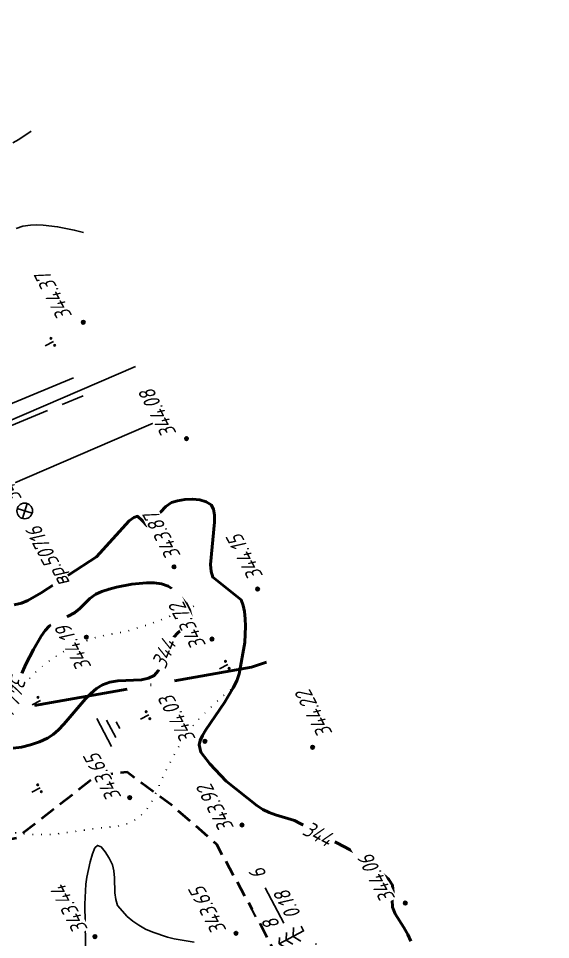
# Model space of a CAD drawing. Extents: x 1517488 to 1518012, y 2189588 to 2190112.
# Drawn here: x 1517822.9 to 1517890.7, y 2189876.4 to 2189993.8 of the extents above; entities that cross this region are included whole.
import ezdxf
from ezdxf.enums import TextEntityAlignment as Align

# ---------------------------------------------------------------- set-up
doc = ezdxf.new("R2010")
doc.units = 0
for name, pattern in [('ACAD_ISO10W100', [18, 12, -3, 0, -3]), ('IZ_HIDDEN', [3, 2, -1]), ('ИИDash_50_20', [7, 5, -2]), ('ИИDot', [1, 0, -1])]:
    doc.linetypes.add(name, pattern=pattern)
for name, color, linetype, lineweight in [('ИИ_БОЛОТО_025', 3, 'Continuous', 25), ('ИИ_ГЕОПУНКТ_025', 7, 'Continuous', 25), ('ИИ_ГИДРОЛОГИЯ_025', 150, 'Continuous', 25), ('ИИ_ГРАНИЦА_025', 7, 'Continuous', 25), ('ИИ_ДОРОГА_025', 7, 'Continuous', 25), ('ИИ_КОНТУР_025', 7, 'ИИDot', 25), ('ИИ_ОТМЕТКА_025', 7, 'Continuous', 25), ('ИИ_РАЗМЕР_025', 7, 'Continuous', 25), ('ИИ_РЕЛЬЕФ_025', 34, 'Continuous', 25), ('ИИ_РЕЛЬЕФ_050', 34, 'Continuous', 50), ('ИИ_УГОДЬЯ_025', 7, 'Continuous', 25)]:
    doc.layers.add(name, color=color, linetype=linetype, lineweight=lineweight)
doc.styles.add('VNIPISIMPLEXCUR', font='simplex.shx', dxfattribs={"width": 0.8, "oblique": 15})
doc.linetypes.add('ИИ05485', pattern='A,19.47,-0.53,[37,3dservice.shx,S=1.5,R=0,X=0,Y=0],-0.53,19.47', length=40)
doc.dimstyles.new('ИИ-1000-м-dm$2', dxfattribs={"dimtxt": 2.5, "dimasz": 2.5, "dimexe": 1.25, "dimexo": 0, "dimgap": 1, "dimtad": 2, "dimtoh": 1, "dimzin": 1, "dimdsep": 46, "dimtxsty": 'VNIPISIMPLEXCUR', "dimcen": 2.5, "dimaunit": 1, "dimazin": 0, "dimtfac": 1, "dimtmove": 1, "dimatfit": 2, "dimfxl": 1, "dimarcsym": 0})

# ---------------------------------------------------------------- blocks, each defined once
blk = doc.blocks.new('PICKET')
at = {"color": 0, "linetype": 'Continuous', "lineweight": 25}
for p, q in [((-0.23, 0), (0.23, 0)), ((0, 0.23), (0, -0.23))]:
    blk.add_line(p, q, dxfattribs=at)
blk.add_circle((0, 0), 0.23, dxfattribs=at)
at = {"color": 0, "linetype": 'Continuous', "style": 'VNIPISIMPLEXCUR', "oblique": 15, "width": 0.8}
blk.add_attdef('OTMETKA', (1.25, 0.3), '', height=2, dxfattribs=at)
at = {"color": 8, "linetype": 'Continuous', "style": 'VNIPISIMPLEXCUR', "oblique": 15, "width": 0.8, "flags": 1}
blk.add_attdef('NOMER', (1.25, -2.7), '', height=2, dxfattribs=at)
blk = doc.blocks.new('ИИ05407')
at = {"linetype": 'Continuous', "lineweight": 25}
h = blk.add_hatch(color=0, dxfattribs=at)
edge = h.paths.add_edge_path()
edge.add_arc((-0.5, 0.1), 0.1, 0, 360)
h = blk.add_hatch(color=0, dxfattribs=at)
edge = h.paths.add_edge_path()
edge.add_arc((0.5, 0.1), 0.1, 0, 360)
at = {"color": 0, "linetype": 'Continuous', "lineweight": 25}
blk.add_lwpolyline([(0, 0), (0, 1.2)], dxfattribs=at)
for centre in [(-0.5, 0.1), (0.5, 0.1)]:
    blk.add_circle(centre, 0.1, dxfattribs=at)
blk = doc.blocks.new('ИИ05468')
at = {"color": 0, "linetype": 'Continuous', "lineweight": 25}
for points in [[(-2, 1), (2, 1)], [(-1.25, 0), (1.25, 0)], [(-0.5, -1), (0.5, -1)]]:
    blk.add_lwpolyline(points, dxfattribs=at)
blk = doc.blocks.new('ИИ050117Р')
at = {"color": 0, "linetype": 'Continuous', "lineweight": 25}
for points in [[(-0.71, -0.71), (0.71, 0.71)], [(-0.71, 0.71), (0.71, -0.71)]]:
    blk.add_lwpolyline(points, dxfattribs=at)
blk.add_circle((0, 0), 1, dxfattribs=at)
at = {"color": 0, "linetype": 'Continuous', "style": 'VNIPISIMPLEXCUR', "oblique": 15, "width": 0.8}
for tag, p in [('CENTRE', (1.7, 0.7)), ('HEIGHT', (1.7, -2.7))]:
    blk.add_attdef(tag, p, '', height=2, dxfattribs=at)
blk.add_attdef('NUMBER', text='', height=2, dxfattribs=at).set_placement((-2.25, -1), align=Align.RIGHT)
at = {"color": 253, "linetype": 'Continuous', "style": 'VNIPISIMPLEXCUR', "oblique": 15, "width": 0.8, "flags": 1}
blk.add_attdef('NOTE', text='', height=1.6, dxfattribs=at).set_placement((-2.25, -4), align=Align.RIGHT)
blk = doc.blocks.new('ИИ053672А')
at = {"color": 0, "linetype": 'Continuous'}
for points in [[(0.85, 2.01), (0, 2.5), (-0.85, 2.01)], [(0.7, 3.1), (0, 3.5), (-0.7, 3.1)], [(0, 3.5), (0, 0), (0.7, 0)], [(1, 0.92), (0, 1.5), (-1, 0.92)]]:
    blk.add_lwpolyline(points, dxfattribs=at)
at = {"color": 0, "linetype": 'Continuous', "style": 'VNIPISIMPLEXCUR', "oblique": 15, "width": 0.8}
blk.add_attdef('RACE1', text='', height=2, dxfattribs=at).set_placement((-2, 2.25), align=Align.RIGHT)
blk.add_attdef('HEIGHT', (2, 2.25), '', height=2, dxfattribs=at)
blk.add_attdef('DISTANCE', text='', height=2, dxfattribs=at).set_placement((8.5, 1.75), align=Align.MIDDLE_LEFT)
blk.add_attdef('RACE2', text='', height=2, dxfattribs=at).set_placement((-2, 1.25), align=Align.TOP_RIGHT)
blk.add_attdef('THICKNESS', text='', height=2, dxfattribs=at).set_placement((2, 1.25), align=Align.TOP_LEFT)
blk = doc.blocks.new('*D23')
at = {"layer": 'Defpoints', "color": 0, "transparency": 16777216}
for p in [(1517814.44, 2189993.77), (1517707.09, 2189966.7), (1517724.75, 2189945.44), (1517583.52, 2189878.79), (1517834.42, 2189724.98)]:
    blk.add_point(p, dxfattribs=at)
at = {"layer": 'ИИ_РАЗМЕР_025', "color": 0, "lineweight": -2, "transparency": 16777216}
for p, q in [((1517724.44, 2189943.75), (1517731.32, 2189944.21)), ((1517731.32, 2189944.21), (1517734.85, 2189937.52))]:
    blk.add_line(p, q, dxfattribs=at)
blk.add_arc((1517718.1, 2189945.8), 6.66, 315.0395, 9.2086, dxfattribs=at)
at = {"layer": 'ИИ_РАЗМЕР_025', "color": 0, "transparency": 16777216}
for points in [[(1517724.36, 2189946.76), (1517724.99, 2189946.97), (1517724.06, 2189948.77)], [(1517723.01, 2189940.82), (1517722.62, 2189941.36), (1517721.2, 2189939.9)]]:
    blk.add_solid(points, dxfattribs=at)
at = {"layer": 'ИИ_РАЗМЕР_025', "color": 0, "transparency": 16777216, "insert": (1517731.71, 2189939.85), "char_height": 2, "attachment_point": 5, "rotation": 117.7798, "style": 'VNIPISIMPLEXCUR'}
blk.add_mtext("88°41'", dxfattribs=at)

msp = doc.modelspace()

# ---------------------------------------------------------------- linework, layer by layer
at = {"layer": 'ИИ_ГИДРОЛОГИЯ_025', "linetype": 'IZ_HIDDEN', "lineweight": 40, "flags": 128}
msp.add_lwpolyline([(1517890.671, 2189849.344), (1517885.537, 2189845.992), (1517880.868, 2189844.827), (1517876.66, 2189846.061), (1517875.192, 2189848.847), (1517874.271, 2189852.029), (1517870.315, 2189855.445), (1517868.231, 2189857.151), (1517865.163, 2189860.927), (1517861.656, 2189863.286), (1517858.873, 2189867.751), (1517856.858, 2189872.19), (1517853.696, 2189878.397), (1517848.122, 2189888.552), (1517845.295, 2189891.053), (1517842.513, 2189893.47), (1517836.704, 2189897.744), (1517832.914, 2189897.365), (1517822.644, 2189889.369), (1517816.612, 2189888.132), (1517811.258, 2189887.038), (1517805.59, 2189884.699), (1517800.433, 2189882.414), (1517794.369, 2189880.621), (1517788.083, 2189879.251), (1517781.757, 2189880.561), (1517775.523, 2189880.729), (1517771.961, 2189877.666), (1517770.301, 2189875.497), (1517766.201, 2189873.661), (1517760.935, 2189873.563), (1517759.875, 2189874.35), (1517759.123, 2189875.675), (1517758.017, 2189876.652), (1517757.341, 2189877.491), (1517754.807, 2189880.567), (1517750.157, 2189886.025), (1517747.525, 2189887.449), (1517744.168, 2189893.537), (1517734.67, 2189898.122), (1517722.185, 2189895.794), (1517713.62, 2189895.518), (1517698.952, 2189894.576), (1517685.404, 2189889.981), (1517675.898, 2189886.668), (1517653.849, 2189881.602), (1517648.858, 2189882.12), (1517644.076, 2189884.078), (1517641.732, 2189886.232), (1517639.205, 2189885.747), (1517634.695, 2189881.677), (1517626.017, 2189877.902), (1517620.833, 2189876.711)], dxfattribs=at)
at = {"layer": 'ИИ_ГРАНИЦА_025', "linetype": 'ИИ05485', "flags": 128}
for points in [[(1517600.229, 2189847.088), (1517837.788, 2189949.449)], [(1517841.319, 2189942.748), (1517603.77, 2189840.367)]]:
    msp.add_lwpolyline(points, dxfattribs=at)
at = {"layer": 'ИИ_ГРАНИЦА_025', "color": 150, "linetype": 'ACAD_ISO10W100', "lineweight": 50, "flags": 128}
msp.add_lwpolyline([(1517610.023, 2189842.253), (1517667.839, 2189853.324), (1517710.687, 2189861.518), (1517738.981, 2189863.402), (1517744.4, 2189863.763), (1517746.427, 2189865.453), (1517769.599, 2189892.059), (1517796.959, 2189888.246), (1517800.198, 2189889.632), (1517823.098, 2189905.935), (1517852.576, 2189911.147), (1517857.022, 2189912.618)], dxfattribs=at)
at = {"layer": 'ИИ_ДОРОГА_025', "flags": 128}
msp.add_lwpolyline([(1517702.441, 2189894.163), (1517713.874, 2189899.531), (1517738.023, 2189910.203), (1517777.891, 2189926.628), (1517809.5, 2189939.539), (1517829.884, 2189948.004)], dxfattribs=at)
at = {"layer": 'ИИ_ДОРОГА_025', "linetype": 'ИИDash_50_20', "flags": 128}
msp.add_lwpolyline([(1517609.463, 2189851.493), (1517614.916, 2189853.667), (1517642.959, 2189864.283), (1517667.372, 2189874.823), (1517714.952, 2189897.165), (1517739.044, 2189907.811), (1517778.877, 2189924.222), (1517810.49, 2189937.135), (1517831.101, 2189945.694)], dxfattribs=at)
at = {"layer": 'ИИ_КОНТУР_025', "linetype": 'ИИDot', "flags": 128}
msp.add_lwpolyline([(1517845.218, 2189918.898), (1517842.637, 2189917.79), (1517839.521, 2189916.601), (1517836.962, 2189915.802), (1517835.892, 2189915.548), (1517834.097, 2189915.256), (1517832.359, 2189914.816), (1517830.604, 2189914.152), (1517828.834, 2189913.262), (1517827.081, 2189912.165), (1517825.55, 2189910.967), (1517824.88, 2189910.336), (1517824.274, 2189909.685), (1517823.731, 2189909.012), (1517823.252, 2189908.318), (1517820.89, 2189904.166), (1517819.29, 2189901.694), (1517817.737, 2189899.578), (1517816.285, 2189897.842), (1517815.741, 2189896.946), (1517815.378, 2189895.959), (1517815.196, 2189894.881), (1517815.21, 2189893.748), (1517815.32, 2189893.236), (1517815.503, 2189892.771), (1517815.759, 2189892.354), (1517816.088, 2189891.985), (1517816.49, 2189891.664), (1517816.965, 2189891.391), (1517818.111, 2189890.971), (1517820.054, 2189890.461), (1517822.225, 2189890.064), (1517824.546, 2189889.811), (1517826.774, 2189889.8), (1517828.887, 2189890.038), (1517832.631, 2189890.579), (1517835.179, 2189890.843), (1517836.036, 2189890.979), (1517836.833, 2189891.226), (1517837.569, 2189891.584), (1517838.245, 2189892.052), (1517838.86, 2189892.631), (1517839.414, 2189893.321), (1517839.908, 2189894.122), (1517841.597, 2189897.832), (1517842.944, 2189900.427), (1517843.891, 2189902.044), (1517844.451, 2189902.863), (1517845.162, 2189903.751), (1517846.024, 2189904.707), (1517848.202, 2189906.822), (1517850.529, 2189908.817)], dxfattribs=at)
at = {"layer": 'ИИ_РЕЛЬЕФ_025'}
for points, elevation in [([(1517822.147, 2189977.931), (1517822.906, 2189978.357), (1517824.478, 2189979.41)], 345), ([(1517822.559, 2189967.018), (1517823.403, 2189967.285), (1517824.4, 2189967.426), (1517825.163, 2189967.458), (1517825.992, 2189967.435), (1517827.852, 2189967.228), (1517829.977, 2189966.803), (1517831.14, 2189966.51)], 344.5), ([(1517831.521, 2189868.78), (1517831.342, 2189880.943), (1517831.457, 2189883.509), (1517831.583, 2189884.382), (1517832.002, 2189886.349), (1517832.282, 2189887.348), (1517832.599, 2189888.107), (1517832.95, 2189888.443), (1517833.403, 2189888.241), (1517833.926, 2189887.634), (1517834.433, 2189886.815), (1517834.836, 2189885.975), (1517835.031, 2189885.211), (1517835.103, 2189884.32), (1517835.147, 2189882.414), (1517835.253, 2189881.528), (1517835.502, 2189880.774), (1517836.733, 2189879.384), (1517837.458, 2189878.799), (1517838.223, 2189878.26), (1517839.073, 2189877.786), (1517839.989, 2189877.384), (1517841.858, 2189876.749), (1517842.708, 2189876.535), (1517845.255, 2189876.098)], 343.5)]:
    msp.add_lwpolyline(points, dxfattribs=dict(at, elevation=elevation))
at = {"layer": 'ИИ_РЕЛЬЕФ_050', "elevation": 344}
for points in [[(1517822.322, 2189919.073), (1517823.246, 2189919.29), (1517824.053, 2189919.635), (1517825.744, 2189920.603), (1517832.82, 2189925.174), (1517836.985, 2189929.76), (1517837.551, 2189930.188), (1517838.023, 2189930.367), (1517838.668, 2189929.761), (1517839.265, 2189929.138), (1517839.768, 2189929.406), (1517840.327, 2189930.053), (1517840.945, 2189930.863), (1517841.625, 2189931.614), (1517842.36, 2189932.11), (1517843.151, 2189932.337), (1517844.073, 2189932.489), (1517845.045, 2189932.538), (1517845.983, 2189932.459), (1517846.793, 2189932.208), (1517847.426, 2189931.804), (1517847.726, 2189931.264), (1517847.858, 2189930.511), (1517847.862, 2189929.593), (1517847.348, 2189924.217), (1517847.414, 2189923.322), (1517847.629, 2189922.6), (1517851.231, 2189919.704), (1517851.479, 2189919.012), (1517851.654, 2189918.208), (1517851.759, 2189917.314), (1517851.8, 2189916.351), (1517851.711, 2189914.3), (1517850.991, 2189910.294), (1517850.68, 2189909.412), (1517850.242, 2189908.498), (1517849.116, 2189906.633), (1517846.753, 2189903.165), (1517846.325, 2189902.439), (1517846.027, 2189901.798), (1517845.889, 2189901.257), (1517846.123, 2189900.3), (1517847.271, 2189898.839), (1517849.341, 2189896.617), (1517853.222, 2189893.502), (1517854.003, 2189893.024), (1517854.806, 2189892.644), (1517855.612, 2189892.348), (1517858.035, 2189891.607), (1517865.844, 2189887.472), (1517867.756, 2189886.084), (1517870.059, 2189884.094), (1517870.543, 2189883.371), (1517870.611, 2189882.466), (1517870.504, 2189881.524), (1517870.53, 2189880.564), (1517870.884, 2189879.714), (1517871.99, 2189877.987), (1517872.466, 2189877.103), (1517872.843, 2189876.233)], [(1517822.185, 2189900.81), (1517823.235, 2189900.964), (1517824.387, 2189901.255), (1517825.532, 2189901.649), (1517826.56, 2189902.109), (1517827.273, 2189902.566), (1517827.971, 2189903.167), (1517828.658, 2189903.876), (1517831.396, 2189907.087), (1517832.099, 2189907.803), (1517832.817, 2189908.414), (1517833.556, 2189908.882), (1517834.497, 2189909.226), (1517835.51, 2189909.391), (1517838.548, 2189909.539), (1517839.417, 2189909.716), (1517840.141, 2189910.077), (1517840.675, 2189910.69), (1517841.119, 2189911.404), (1517842.043, 2189913.922), (1517842.419, 2189914.649), (1517843.108, 2189915.438), (1517843.904, 2189916.147), (1517844.566, 2189916.841), (1517844.854, 2189917.586), (1517844.678, 2189918.384), (1517844.19, 2189919.276), (1517843.499, 2189920.157), (1517842.714, 2189920.924), (1517841.944, 2189921.471), (1517841.088, 2189921.768), (1517840.171, 2189921.898), (1517839.191, 2189921.876), (1517837.296, 2189921.7), (1517835.364, 2189921.339), (1517834.403, 2189921.08), (1517833.506, 2189920.773), (1517832.717, 2189920.42), (1517831.942, 2189919.891), (1517830.669, 2189918.622), (1517829.987, 2189918.051), (1517829.209, 2189917.643), (1517828.387, 2189917.331), (1517827.561, 2189916.953), (1517826.769, 2189916.349), (1517826.282, 2189915.79), (1517825.778, 2189915.092), (1517824.764, 2189913.403), (1517823.809, 2189911.529), (1517822.675, 2189908.908)]]:
    msp.add_lwpolyline(points, dxfattribs=at)
at = {"layer": 'ИИ_УГОДЬЯ_025'}
msp.add_lwpolyline([(1517856.682, 2189878.533), (1517854.303, 2189883.048)], dxfattribs=at)

# ---------------------------------------------------------------- block references
at = {"layer": 'ИИ_БОЛОТО_025', "rotation": 117.7797222222222}
msp.add_blockref('ИИ05468', (1517834.676, 2189903.287), dxfattribs=at)
at = {"layer": 'ИИ_УГОДЬЯ_025', "rotation": 117.7797222222222}
for p in [(1517827.339, 2189952.617), (1517849.563, 2189911.482), (1517825.664, 2189906.893), (1517839.461, 2189905.065), (1517825.641, 2189895.761)]:
    msp.add_blockref('ИИ05407', p, dxfattribs=at)

# ---------------------------------------------------------------- wipeouts: each hides what was drawn before it
at = {"lineweight": 0}
msp.add_wipeout([(1517829.904, 2189955.923), (1517825.879, 2189963.565), (1517823.861, 2189962.502), (1517827.887, 2189954.86)], dxfattribs=at).dxf.layer = 'ИИ_ОТМЕТКА_025'

# ---------------------------------------------------------------- next in the draw order: block references
at = {"layer": 'ИИ_ОТМЕТКА_025'}
ref = msp.add_blockref('PICKET', (1517831.12, 2189955.07, 344.37), dxfattribs=dict(at, rotation=117.7797222222222))
ref.add_attrib('OTMETKA', '344.37', (1517829.763, 2189955.891, 344.37), dxfattribs={"layer": '0', "color": 0, "height": 2, "rotation": 117.77972, "style": 'VNIPISIMPLEXCUR', "oblique": 15, "width": 0.8})

# ---------------------------------------------------------------- next in the draw order: wipeouts: each hides what was drawn before it
at = {"lineweight": 0}
for points, layer in [([(1517823.498, 2189932.648), (1517819.579, 2189940.087), (1517817.562, 2189939.025), (1517821.481, 2189931.585)], 'ИИ_ГЕОПУНКТ_025'), ([(1517830.433, 2189920.387), (1517825.449, 2189929.849), (1517823.431, 2189928.787), (1517828.416, 2189919.325)], 'ИИ_ГЕОПУНКТ_025'), ([(1517843.201, 2189940.997), (1517839.246, 2189948.504), (1517837.229, 2189947.442), (1517841.184, 2189939.935)], 'ИИ_ОТМЕТКА_025'), ([(1517843.743, 2189925.408), (1517839.718, 2189933.05), (1517837.7, 2189931.987), (1517841.726, 2189924.345)], 'ИИ_ОТМЕТКА_025'), ([(1517854.223, 2189922.817), (1517850.411, 2189930.055), (1517848.393, 2189928.992), (1517852.206, 2189921.754)], 'ИИ_ОТМЕТКА_025'), ([(1517832.361, 2189911.249), (1517828.584, 2189918.419), (1517826.567, 2189917.357), (1517830.344, 2189910.187)], 'ИИ_ОТМЕТКА_025'), ([(1517845.661, 2189902.045), (1517841.671, 2189909.619), (1517839.654, 2189908.557), (1517843.644, 2189900.982)], 'ИИ_ОТМЕТКА_025'), ([(1517863.088, 2189902.781), (1517859.146, 2189910.266), (1517857.129, 2189909.203), (1517861.071, 2189901.719)], 'ИИ_ОТМЕТКА_025'), ([(1517836.174, 2189894.652), (1517832.219, 2189902.159), (1517830.202, 2189901.096), (1517834.157, 2189893.589)], 'ИИ_ОТМЕТКА_025'), ([(1517850.519, 2189890.761), (1517846.576, 2189898.245), (1517844.559, 2189897.183), (1517848.502, 2189889.698)], 'ИИ_ОТМЕТКА_025'), ([(1517871.077, 2189881.759), (1517867.157, 2189889.199), (1517865.14, 2189888.136), (1517869.059, 2189880.697)], 'ИИ_ОТМЕТКА_025'), ([(1517831.904, 2189877.818), (1517828.009, 2189885.211), (1517825.992, 2189884.148), (1517829.886, 2189876.755)], 'ИИ_ОТМЕТКА_025'), ([(1517849.57, 2189877.702), (1517845.616, 2189885.21), (1517843.598, 2189884.147), (1517847.553, 2189876.64)], 'ИИ_ОТМЕТКА_025'), ([(1517879.517, 2189869.464), (1517875.622, 2189876.857), (1517873.605, 2189875.795), (1517877.499, 2189868.401)], 'ИИ_ОТМЕТКА_025'), ([(1517841.583, 2189910.462), (1517843.381, 2189914.639), (1517841.287, 2189915.54), (1517839.488, 2189911.364)], 'ИИ_РЕЛЬЕФ_025'), ([(1517821.974, 2189910.735), (1517820.713, 2189906.366), (1517822.903, 2189905.734), (1517824.164, 2189910.103)], 'ИИ_РЕЛЬЕФ_025'), ([(1517858.572, 2189889.918), (1517862.59, 2189887.79), (1517863.657, 2189889.805), (1517859.639, 2189891.933)], 'ИИ_РЕЛЬЕФ_025'), ([(1517855.516, 2189879.924), (1517854.758, 2189881.364), (1517852.741, 2189880.302), (1517853.499, 2189878.862)], 'ИИ_УГОДЬЯ_025')]:
    msp.add_wipeout(points, dxfattribs=at).dxf.layer = layer

# ---------------------------------------------------------------- next in the draw order: block references
at = {"layer": 'ИИ_ГЕОПУНКТ_025'}
ref = msp.add_blockref('ИИ050117Р', (1517823.66, 2189931.04, 344.06), dxfattribs=dict(at, rotation=117.7797961859177))
ref.add_attrib('NUMBER', 'вр.50716', dxfattribs={"layer": '0', "color": 0, "linetype": 'Continuous', "height": 2, "rotation": 117.7798, "style": 'VNIPISIMPLEXCUR', "oblique": 15, "width": 0.8}).set_placement((1517825.569, 2189929.321, 172.03), align=Align.RIGHT)
ref.add_attrib('CENTRE', '344.45', (1517820.68, 2189931.51, 172.03), dxfattribs={"layer": '0', "color": 0, "linetype": 'Continuous', "height": 2, "rotation": 117.7798, "style": 'VNIPISIMPLEXCUR', "oblique": 15, "width": 0.8})
ref.add_attrib('HEIGHT', '344.06', (1517823.356, 2189932.616, 172.03), dxfattribs={"layer": '0', "color": 0, "linetype": 'Continuous', "height": 2, "rotation": 117.7798, "style": 'VNIPISIMPLEXCUR', "oblique": 15, "width": 0.8})
at = {"layer": 'ИИ_ОТМЕТКА_025'}
ref = msp.add_blockref('PICKET', (1517844.28, 2189940.25, 344.08), dxfattribs=dict(at, rotation=117.7797222222222))
ref.add_attrib('OTMETKA', '344.08', (1517843.06, 2189940.966, 344.08), dxfattribs={"layer": '0', "color": 0, "height": 2, "rotation": 117.77972, "style": 'VNIPISIMPLEXCUR', "oblique": 15, "width": 0.8})
ref = msp.add_blockref('PICKET', (1517842.688, 2189923.918, 343.87), dxfattribs=dict(at, rotation=117.7797222222222))
ref.add_attrib('OTMETKA', '343.87', (1517843.602, 2189925.376, 343.87), dxfattribs={"layer": '0', "color": 0, "height": 2, "rotation": 117.77972, "style": 'VNIPISIMPLEXCUR', "oblique": 15, "width": 0.8})
ref = msp.add_blockref('PICKET', (1517853.33, 2189921.08, 344.15), dxfattribs=dict(at, rotation=117.7797222222222))
ref.add_attrib('OTMETKA', '344.15', (1517854.082, 2189922.785, 344.15), dxfattribs={"layer": '0', "color": 0, "height": 2, "rotation": 117.77972, "style": 'VNIPISIMPLEXCUR', "oblique": 15, "width": 0.8})
ref = msp.add_blockref('PICKET', (1517831.515, 2189914.962, 344.19), dxfattribs=dict(at, rotation=117.7797222222222))
ref.add_attrib('OTMETKA', '344.19', (1517832.219, 2189911.218, 344.19), dxfattribs={"layer": '0', "color": 0, "height": 2, "rotation": 117.77972, "style": 'VNIPISIMPLEXCUR', "oblique": 15, "width": 0.8})
ref = msp.add_blockref('PICKET', (1517860.34, 2189900.94, 344.22), dxfattribs=dict(at, rotation=117.7797222222222))
ref.add_attrib('OTMETKA', '344.22', (1517862.947, 2189902.75, 344.22), dxfattribs={"layer": '0', "color": 0, "height": 2, "rotation": 117.77972, "style": 'VNIPISIMPLEXCUR', "oblique": 15, "width": 0.8})
ref = msp.add_blockref('PICKET', (1517846.62, 2189901.702, 344.03), dxfattribs=dict(at, rotation=117.7797222222222))
ref.add_attrib('OTMETKA', '344.03', (1517845.52, 2189902.013, 344.03), dxfattribs={"layer": '0', "color": 0, "height": 2, "rotation": 117.77972, "style": 'VNIPISIMPLEXCUR', "oblique": 15, "width": 0.8})
ref = msp.add_blockref('PICKET', (1517837.05, 2189894.53, 343.65), dxfattribs=dict(at, rotation=117.7797222222222))
ref.add_attrib('OTMETKA', '343.65', (1517836.033, 2189894.62, 171.825), dxfattribs={"layer": '0', "color": 0, "height": 2, "rotation": 117.77972, "style": 'VNIPISIMPLEXCUR', "oblique": 15, "width": 0.8})
ref = msp.add_blockref('PICKET', (1517851.35, 2189891.03, 343.92), dxfattribs=dict(at, rotation=117.7797222222222))
ref.add_attrib('OTMETKA', '343.92', (1517850.378, 2189890.729, 343.92), dxfattribs={"layer": '0', "color": 0, "height": 2, "rotation": 117.77972, "style": 'VNIPISIMPLEXCUR', "oblique": 15, "width": 0.8})
ref = msp.add_blockref('PICKET', (1517872.15, 2189881.09, 344.06), dxfattribs=dict(at, rotation=117.7797222222222))
ref.add_attrib('OTMETKA', '344.06', (1517870.935, 2189881.727, 344.06), dxfattribs={"layer": '0', "color": 0, "height": 2, "rotation": 117.77972, "style": 'VNIPISIMPLEXCUR', "oblique": 15, "width": 0.8})
ref = msp.add_blockref('PICKET', (1517832.61, 2189876.82, 343.44), dxfattribs=dict(at, rotation=117.7797222222222))
ref.add_attrib('OTMETKA', '343.44', (1517831.762, 2189877.786, 343.44), dxfattribs={"layer": '0', "color": 0, "height": 2, "rotation": 117.77972, "style": 'VNIPISIMPLEXCUR', "oblique": 15, "width": 0.8})
ref = msp.add_blockref('PICKET', (1517850.585, 2189877.244, 343.65), dxfattribs=dict(at, rotation=117.7797222222222))
ref.add_attrib('OTMETKA', '343.65', (1517849.429, 2189877.671, 343.65), dxfattribs={"layer": '0', "color": 0, "height": 2, "rotation": 117.77972, "style": 'VNIPISIMPLEXCUR', "oblique": 15, "width": 0.8})

# ---------------------------------------------------------------- next in the draw order: texts
at = {"layer": 'ИИ_РЕЛЬЕФ_025', "style": 'VNIPISIMPLEXCUR', "oblique": 15, "width": 0.8}
for rotation, p in [(253.90054, (1517822.477, 2189908.369, 344)), (332.09979, (1517860.991, 2189889.927, 344))]:
    msp.add_text('344', height=2, rotation=rotation, dxfattribs=at).set_placement(p, align=Align.MIDDLE)

# ---------------------------------------------------------------- next in the draw order: dimensions: what is measured, and where the dimension line sits
at = {"layer": 'ИИ_РАЗМЕР_025'}
dim = msp.add_angular_dim_2l(base=(1517724.752, 2189945.437), line1=((1517814.441, 2189993.765), (1517583.525, 2189878.795)), line2=((1517834.42, 2189724.983), (1517707.086, 2189966.699)), dimstyle='ИИ-1000-м-dm$2', override={"dimtxt": 2, "dimasz": 2, "dimgap": 0.5}, dxfattribs=at)
dim.commit()
dim.dimension.update_dxf_attribs({"geometry": '*D23', "text_midpoint": (1517731.707, 2189939.852), "dimtype": 162})

# ---------------------------------------------------------------- next in the draw order: wipeouts: each hides what was drawn before it
at = {"lineweight": 0}
for points, layer in [([(1517846.957, 2189913.991), (1517843.014, 2189921.475), (1517840.997, 2189920.412), (1517844.94, 2189912.928)], 'ИИ_ОТМЕТКА_025'), ([(1517859.04, 2189879.76), (1517856.684, 2189884.234), (1517854.666, 2189883.171), (1517857.023, 2189878.698)], 'ИИ_УГОДЬЯ_025')]:
    msp.add_wipeout(points, dxfattribs=at).dxf.layer = layer

# ---------------------------------------------------------------- next in the draw order: block references
at = {"layer": 'ИИ_ОТМЕТКА_025'}
ref = msp.add_blockref('PICKET', (1517847.522, 2189914.711, 343.72), dxfattribs=dict(at, rotation=117.7797222222222))
ref.add_attrib('OTMETKA', '343.72', (1517846.816, 2189913.959, 343.72), dxfattribs={"layer": '0', "color": 0, "height": 2, "rotation": 117.77972, "style": 'VNIPISIMPLEXCUR', "oblique": 15, "width": 0.8})

# ---------------------------------------------------------------- next in the draw order: texts
at = {"layer": 'ИИ_РЕЛЬЕФ_025', "style": 'VNIPISIMPLEXCUR', "oblique": 15, "width": 0.8}
msp.add_text('344', height=2, rotation=66.70272, dxfattribs=at).set_placement((1517841.379, 2189912.872, 344), align=Align.MIDDLE)

# ---------------------------------------------------------------- next in the draw order: wipeouts: each hides what was drawn before it
at = {"lineweight": 0}
msp.add_wipeout([(1517854.696, 2189884.79), (1517853.996, 2189886.118), (1517851.979, 2189885.055), (1517852.678, 2189883.727)], dxfattribs=at).dxf.layer = 'ИИ_УГОДЬЯ_025'

# ---------------------------------------------------------------- next in the draw order: block references
at = {"layer": 'ИИ_УГОДЬЯ_025', "rotation": 117.7797222222222}
msp.add_blockref('ИИ053672А', (1517859.203, 2189877.542), dxfattribs=at).add_auto_attribs({'RACE1': 'бер.', 'RACE2': 'листв.', 'HEIGHT': '8', 'THICKNESS': '0.18', 'DISTANCE': '6'})

doc.saveas('drawing.dxf')
